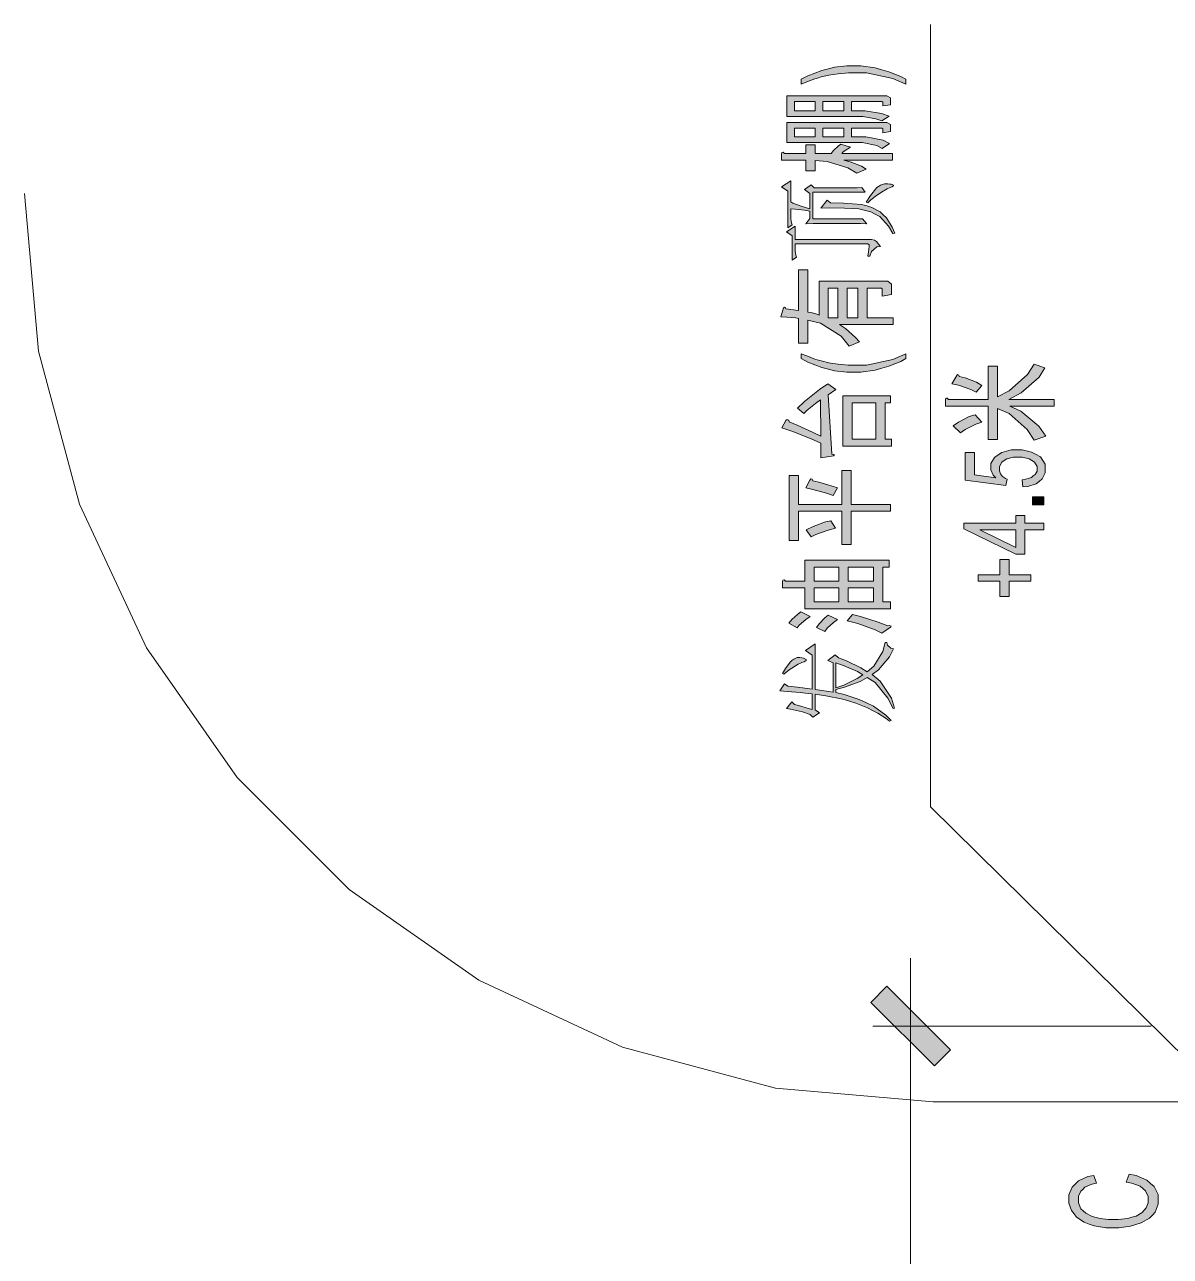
# Model space of a CAD drawing. Header units: millimetres. Extents: x 805 to 6044844, y 120 to 7887884.
# Drawn here: x 5960880 to 5968446, y 7865854 to 7873990 of the extents above; entities that cross this region are included whole.
import ezdxf

# ---------------------------------------------------------------- set-up
doc = ezdxf.new("R2010")
doc.units = ezdxf.units.MM

msp = doc.modelspace()

# ---------------------------------------------------------------- hatches: boundary and pattern name
h = msp.add_hatch(color=0)
h.dxf.hatch_style = 2
h.paths.add_polyline_path([(5966699.1, 7873628.6), (5966699.1, 7873595.9), (5966612.7, 7873633.5), (5966439.9, 7873671.6), (5966353.5, 7873671.6), (5966319.7, 7873671.6), (5966252.6, 7873665.7), (5966219.3, 7873660.3), (5966191.9, 7873656), (5966140.4, 7873644.2), (5966115.7, 7873636.7), (5966099.1, 7873631.8), (5966045.4, 7873611.5), (5966007.3, 7873595.9), (5966007.3, 7873628.6), (5966052.9, 7873652.2), (5966143.6, 7873687.1), (5966188.7, 7873698.4), (5966228.4, 7873708.1), (5966310, 7873717.7), (5966352.9, 7873717.7), (5966401.8, 7873717.7), (5966495.7, 7873704.8), (5966540.8, 7873692), (5966586.4, 7873678.5), (5966665.3, 7873646.9)])
h = msp.add_hatch(color=0)
h.paths.add_polyline_path([(5965913.4, 7873519.7), (5966550.4, 7873519.7), (5966574.6, 7873519.7), (5966598.7, 7873507.3), (5966598.7, 7873494.5), (5966598.7, 7873460.6), (5966547.2, 7873454.2), (5966547.2, 7873471.9), (5966547.2, 7873476.7), (5966540.8, 7873481), (5966534.3, 7873481), (5966341.1, 7873481), (5966341.1, 7873420.4), (5966373.3, 7873420.4), (5966429.7, 7873420.4), (5966537.6, 7873402.1), (5966589.1, 7873384.4), (5966540.8, 7873354.9), (5966502.1, 7873368.3), (5966415.2, 7873382.3), (5966366.9, 7873382.3), (5965913.4, 7873382.3)])
h.paths.add_polyline_path([(5966151.7, 7873481), (5966151.7, 7873420.4), (5966289.6, 7873420.4), (5966289.6, 7873481)])
h.paths.add_polyline_path([(5965964.9, 7873481), (5965964.9, 7873420.4), (5966100.2, 7873420.4), (5966100.2, 7873481)])
h = msp.add_hatch(color=0)
h.paths.add_polyline_path([(5965913.4, 7873343.6), (5966550.4, 7873343.6), (5966574.6, 7873343.6), (5966598.7, 7873329.2), (5966598.7, 7873314.7), (5966598.7, 7873283), (5966547.2, 7873276), (5966547.2, 7873296.4), (5966547.2, 7873301.3), (5966540.8, 7873305.5), (5966534.3, 7873305.5), (5966341.1, 7873305.5), (5966341.1, 7873249.2), (5966363.7, 7873249.2), (5966436.1, 7873249.2), (5966550.4, 7873226.7), (5966592.3, 7873204.1), (5966544, 7873172.4), (5966508.6, 7873191.8), (5966412, 7873211.1), (5966350.8, 7873211.1), (5965913.4, 7873211.1)])
h.paths.add_polyline_path([(5966151.7, 7873305.5), (5966151.7, 7873249.2), (5966289.6, 7873249.2), (5966289.6, 7873305.5)])
h.paths.add_polyline_path([(5965964.9, 7873305.5), (5965964.9, 7873249.2), (5966100.2, 7873249.2), (5966100.2, 7873305.5)])
h = msp.add_hatch(color=0)
h.dxf.hatch_style = 2
h.paths.add_polyline_path([(5965878, 7873093.6), (5965878, 7873136.5), (5965879.6, 7873145.6), (5965889.2, 7873146.7), (5965897.3, 7873138.6), (5966039, 7873138.6), (5966039, 7873195), (5966100.2, 7873195), (5966100.2, 7873138.6), (5966206.4, 7873138.6), (5966222, 7873158), (5966254.2, 7873188.5), (5966270.3, 7873199.8), (5966334.7, 7873179.4), (5966315.4, 7873169.2), (5966286.4, 7873148.8), (5966276.7, 7873138.6), (5966611.6, 7873138.6), (5966611.6, 7873093.6), (5966289.6, 7873093.6), (5966331.5, 7873083.9), (5966405.5, 7873054.4), (5966437.7, 7873035.1), (5966376.6, 7873008.2), (5966317, 7873044.2), (5966179.1, 7873086), (5966100.2, 7873091.4), (5966100.2, 7873023.8), (5966039, 7873023.8), (5966039, 7873093.6)])
h = msp.add_hatch(color=0)
h.dxf.hatch_style = 2
h.paths.add_polyline_path([(5966441.5, 7872674.9), (5966399.6, 7872676), (5966302, 7872677.1), (5966246.7, 7872677.1), (5966190.9, 7872677.1), (5966087.3, 7872676), (5966039, 7872674.9), (5966064.7, 7872708.8), (5966064.7, 7872758.1), (5966030.9, 7872764), (5965968.1, 7872771.5), (5965939.7, 7872774.2), (5965939.7, 7872722.2), (5965939.7, 7872707.7), (5965944.5, 7872680.3), (5965949.4, 7872668), (5965920.4, 7872648.1), (5965920.4, 7872889.1), (5965878, 7872918.1), (5965939.7, 7872958.8), (5965939.7, 7872819.3), (5965952.6, 7872810.2), (5966014.8, 7872787.6), (5966064.7, 7872774.2), (5966064.7, 7872875.1), (5966029.3, 7872900.4), (5966074.4, 7872931.5), (5966093.7, 7872911.6), (5966290.1, 7872911.6), (5966317.5, 7872911.6), (5966377.1, 7872912.7), (5966409.3, 7872913.8), (5966431.8, 7872882.1), (5966084.1, 7872882.1), (5966084.1, 7872706.6), (5966412.5, 7872706.6)])
h = msp.add_hatch(color=0)
h.dxf.hatch_style = 2
h.paths.add_polyline_path([(5966438.3, 7872816.6), (5966466.7, 7872860.6), (5966508, 7872913.2), (5966519.8, 7872921.3), (5966531.7, 7872929.9), (5966558.5, 7872938.5), (5966573, 7872938.5), (5966579.4, 7872938.5), (5966593.9, 7872936.8), (5966602, 7872935.2), (5966609.5, 7872933.6), (5966617.5, 7872930.4), (5966617.5, 7872926.1), (5966606.3, 7872918.1), (5966595.5, 7872913.8), (5966576.2, 7872904.6), (5966539.7, 7872884.2), (5966523.1, 7872873), (5966506.4, 7872861.7), (5966468.3, 7872831.7), (5966447.4, 7872812.3)])
h = msp.add_hatch(color=0)
h.dxf.hatch_style = 2
h.paths.add_polyline_path([(5966180.1, 7872830.6), (5966202.7, 7872812.3), (5966288, 7872811.3), (5966407.1, 7872801.1), (5966441, 7872791.9), (5966474.8, 7872782.8), (5966529.5, 7872753.8), (5966550.4, 7872733.4), (5966570.8, 7872713), (5966609.5, 7872652.4), (5966627.2, 7872611.6), (5966614.3, 7872609.5), (5966585.3, 7872658.3), (5966526.8, 7872722.2), (5966497.3, 7872737.7), (5966467.3, 7872753.8), (5966390, 7872772.1), (5966342.7, 7872775.3), (5966295, 7872778), (5966193, 7872779.6), (5966138.3, 7872778.5)])
h = msp.add_hatch(color=0)
h.dxf.hatch_style = 2
h.paths.add_polyline_path([(5966460.8, 7872460.8), (5966447.9, 7872460.8), (5966452.8, 7872489.3), (5966457.6, 7872523.6), (5966457.6, 7872529.5), (5966457.6, 7872535.9), (5966447.9, 7872541.8), (5966438.3, 7872541.8), (5965968.7, 7872541.8), (5965968.7, 7872508), (5965968.7, 7872493.5), (5965973.5, 7872466.7), (5965978.3, 7872454.4), (5965949.4, 7872434), (5965949.4, 7872593.9), (5965910.7, 7872620.7), (5965968.7, 7872659.4), (5965968.7, 7872571.4), (5966457.6, 7872571.4), (5966472.1, 7872571.4), (5966493, 7872567.1), (5966499.5, 7872562.2), (5966505.9, 7872557.9), (5966522, 7872538.6), (5966531.7, 7872524.1), (5966507.5, 7872522), (5966472.1, 7872490.3)])
h = msp.add_hatch(color=0)
h.paths.add_polyline_path([(5966325, 7871866.7), (5966271.9, 7871932.7), (5966135.6, 7872018.6), (5966051.9, 7872037.4), (5966051.9, 7871886.6), (5965990.7, 7871886.6), (5965990.7, 7872048.6), (5965971.4, 7872052.4), (5965913.4, 7872057.8), (5965874.8, 7872059.9), (5965890.9, 7872118.9), (5965897.3, 7872123.2), (5965905.3, 7872120), (5965907, 7872112), (5965990.7, 7872100.7), (5965990.7, 7872370.6), (5966051.9, 7872370.6), (5966051.9, 7872091.6), (5966074.4, 7872087.3), (5966111.4, 7872077.1), (5966125.9, 7872071.2), (5966125.9, 7872294.4), (5966553.7, 7872294.4), (5966579.4, 7872294.4), (5966605.2, 7872276.2), (5966605.2, 7872258.5), (5966605.2, 7872206.4), (5966544, 7872195.2), (5966544, 7872240.2), (5966544, 7872244.5), (5966537.6, 7872249.4), (5966531.1, 7872249.4), (5966444.2, 7872249.4), (5966444.2, 7872053.5), (5966614.8, 7872053.5), (5966614.8, 7872008.4), (5966260.6, 7872008.4), (5966300.9, 7871981.6), (5966366.9, 7871924.1), (5966392.7, 7871893.5)])
h.paths.add_polyline_path([(5966312.2, 7872053.5), (5966383, 7872053.5), (5966383, 7872249.4), (5966312.2, 7872249.4)])
h.paths.add_polyline_path([(5966251, 7872249.4), (5966187.1, 7872249.4), (5966187.1, 7872053.5), (5966251, 7872053.5)])
h = msp.add_hatch(color=0)
h.dxf.hatch_style = 2
h.paths.add_polyline_path([(5966699.1, 7871784.1), (5966665.3, 7871765.3), (5966586.4, 7871733.6), (5966540.8, 7871720.2), (5966495.7, 7871707.3), (5966401.8, 7871694.4), (5966352.9, 7871694.4), (5966310, 7871694.4), (5966228.4, 7871704.1), (5966188.7, 7871713.8), (5966143.6, 7871725), (5966052.9, 7871760.4), (5966007.3, 7871784.1), (5966007.3, 7871816.3), (5966044.9, 7871801.2), (5966098.6, 7871780.8), (5966114.7, 7871776), (5966139.3, 7871768.5), (5966190.9, 7871756.1), (5966218.2, 7871751.9), (5966251.5, 7871746.5), (5966319.1, 7871741.1), (5966353.5, 7871741.1), (5966439.9, 7871741.1), (5966612.7, 7871778.7), (5966699.1, 7871816.3)])
h = msp.add_hatch(color=0)
h.dxf.hatch_style = 2
h.paths.add_polyline_path([(5967678, 7871469.6), (5967385.5, 7871469.6), (5967458, 7871436.8), (5967577.1, 7871338.1), (5967623.8, 7871271.5), (5967546.5, 7871244.7), (5967501.4, 7871316.6), (5967380.7, 7871421.3), (5967305, 7871454), (5967305, 7871249), (5967243.8, 7871249), (5967243.8, 7871469.6), (5966961, 7871469.6), (5966961, 7871512.5), (5966962.6, 7871521.6), (5966972.3, 7871522.7), (5966980.3, 7871514.6), (5967243.8, 7871514.6), (5967243.8, 7871733.1), (5967305, 7871733.1), (5967305, 7871530.7), (5967382.3, 7871571), (5967503, 7871679.4), (5967546.5, 7871746.5), (5967617.4, 7871721.8), (5967580.3, 7871662.2), (5967461.2, 7871558.6), (5967379.1, 7871514.6), (5967678, 7871514.6)])
h = msp.add_hatch(color=0)
h.dxf.hatch_style = 2
h.paths.add_polyline_path([(5967163.3, 7871561.9), (5967127.9, 7871580.1), (5967047.4, 7871608), (5967002.9, 7871618.2), (5967035.1, 7871672.4), (5967041.5, 7871677.8), (5967049, 7871674.6), (5967050.6, 7871665.4), (5967090.9, 7871656.9), (5967166.5, 7871627.3), (5967202, 7871607)])
h = msp.add_hatch(color=0)
h.dxf.hatch_style = 2
h.paths.add_polyline_path([(5966238.1, 7871579.6), (5966187.1, 7871543.6), (5966209.6, 7871151.8), (5966222, 7871150.8), (5966228.4, 7871144.9), (5966222, 7871140.6), (5966138.8, 7871129.3), (5966138.8, 7871225.9), (5966074.4, 7871253.3), (5965945.6, 7871303.7), (5965881.2, 7871327.3), (5965907, 7871374.6), (5965915, 7871381.5), (5965926.3, 7871377.3), (5965929.5, 7871366), (5965982.6, 7871343.4), (5966087.3, 7871296.2), (5966138.8, 7871271), (5966135.6, 7871512), (5966101.8, 7871487.3), (5966047, 7871442.2), (5966026.1, 7871422.3), (5965984.2, 7871456.1), (5966029.3, 7871499.6), (5966129.1, 7871580.7), (5966183.9, 7871618.2)])
h = msp.add_hatch(color=0)
h.paths.add_polyline_path([(5966598.7, 7871492.1), (5966563.3, 7871492.1), (5966563.3, 7871251.1), (5966605.2, 7871251.1), (5966605.2, 7871206.1), (5966283.2, 7871206.1), (5966283.2, 7871537.2), (5966598.7, 7871537.2)])
h.paths.add_polyline_path([(5966502.1, 7871251.1), (5966502.1, 7871492.1), (5966344.4, 7871492.1), (5966344.4, 7871251.1)])
h = msp.add_hatch(color=0)
h.dxf.hatch_style = 2
h.paths.add_polyline_path([(5967012.5, 7871339.1), (5967046.3, 7871363.8), (5967118.2, 7871400.9), (5967156.9, 7871413.2), (5967202, 7871363.8), (5967161.7, 7871350.4), (5967090.9, 7871315.5), (5967060.3, 7871294.1)])
h = msp.add_hatch(color=0)
h.dxf.hatch_style = 2
h.paths.add_polyline_path([(5967472.5, 7870936.6), (5967466.5, 7870983.9), (5967491.2, 7870986.5), (5967528.8, 7870998.9), (5967541.1, 7871008.6), (5967554, 7871018.2), (5967566.4, 7871041.3), (5967566.4, 7871055.2), (5967566.4, 7871071.3), (5967548.7, 7871099.3), (5967531, 7871110.5), (5967513.2, 7871121.8), (5967466.5, 7871133.1), (5967437.6, 7871133.1), (5967409.7, 7871133.1), (5967365.7, 7871122.3), (5967349.6, 7871111.6), (5967333.5, 7871100.3), (5967317.9, 7871071.9), (5967317.9, 7871054.2), (5967317.9, 7871043.4), (5967324.9, 7871023.6), (5967331.8, 7871014.5), (5967338.8, 7871005.9), (5967357.6, 7870991.9), (5967368.9, 7870987.1), (5967360.8, 7870944.7), (5967090.3, 7870980.6), (5967090.3, 7871163.7), (5967152.1, 7871163.7), (5967152.1, 7871016.6), (5967293.7, 7870996.7), (5967277.1, 7871013.4), (5967260.5, 7871048.3), (5967260.5, 7871066.5), (5967260.5, 7871090.7), (5967284.6, 7871131.5), (5967308.8, 7871148.1), (5967332.4, 7871164.2), (5967394.1, 7871180.8), (5967431.7, 7871180.8), (5967467.6, 7871180.8), (5967529.3, 7871166.3), (5967555.6, 7871151.8), (5967587.8, 7871134.1), (5967619.5, 7871085.8), (5967619.5, 7871054.7), (5967619.5, 7871030), (5967599.6, 7870988.7), (5967579.3, 7870972.6), (5967559.4, 7870957), (5967505.7, 7870938.8)])
h = msp.add_hatch(color=0)
h.dxf.hatch_style = 2
h.paths.add_polyline_path([(5966337.9, 7870775.6), (5966337.9, 7870555.1), (5966276.7, 7870555.1), (5966276.7, 7870775.6), (5965990.7, 7870775.6), (5965990.7, 7870581.9), (5965929.5, 7870581.9), (5965929.5, 7871012.3), (5965990.7, 7871012.3), (5965990.7, 7870820.7), (5966276.7, 7870820.7), (5966276.7, 7871044), (5966337.9, 7871044), (5966337.9, 7870820.7), (5966598.7, 7870820.7), (5966598.7, 7870775.6)])
h = msp.add_hatch(color=0)
h.dxf.hatch_style = 2
h.paths.add_polyline_path([(5966219.3, 7870879.2), (5966175.8, 7870894.2), (5966085.7, 7870918.9), (5966039, 7870929.1), (5966064.7, 7870980.6), (5966071.2, 7870989.8), (5966080.8, 7870987.6), (5966084.1, 7870976.4), (5966124.3, 7870967.2), (5966206.4, 7870943.6), (5966247.7, 7870929.1)])
h = msp.add_hatch(color=0)
h.dxf.hatch_style = 2
h.paths.add_polyline_path([(5967610.9, 7870818.6), (5967536.9, 7870818.6), (5967536.9, 7870870.1), (5967610.9, 7870870.1)])
h = msp.add_hatch(color=0)
h.dxf.hatch_style = 2
h.paths.add_polyline_path([(5966042.2, 7870651.7), (5966087.3, 7870675.8), (5966167.8, 7870705.9), (5966203.2, 7870712.8), (5966234.9, 7870662.9), (5966185.5, 7870650.6), (5966105, 7870622.7), (5966074.4, 7870607.1)])
h = msp.add_hatch(color=0)
h.paths.add_polyline_path([(5967610.9, 7870651.7), (5967484.3, 7870651.7), (5967484.3, 7870491.2), (5967425.2, 7870491.2), (5967083.4, 7870659.7), (5967083.4, 7870696.7), (5967425.2, 7870696.7), (5967425.2, 7870746.7), (5967484.3, 7870746.7), (5967484.3, 7870696.7), (5967610.9, 7870696.7)])
h.paths.add_polyline_path([(5967425.2, 7870651.7), (5967187.5, 7870651.7), (5967425.2, 7870536.3)])
h = msp.add_hatch(color=0)
h.paths.add_polyline_path([(5966589.1, 7870406.4), (5966547.2, 7870406.4), (5966547.2, 7870176.7), (5966598.7, 7870176.7), (5966598.7, 7870131.6), (5966032.5, 7870131.6), (5966032.5, 7870269), (5965884.4, 7870269), (5965884.4, 7870311.9), (5965886, 7870321.1), (5965895.7, 7870322.1), (5965903.7, 7870314.1), (5966032.5, 7870314.1), (5966032.5, 7870451.5), (5966589.1, 7870451.5)])
h.paths.add_polyline_path([(5966318.6, 7870406.4), (5966318.6, 7870314.1), (5966486, 7870314.1), (5966486, 7870406.4)])
h.paths.add_polyline_path([(5966486, 7870269), (5966318.6, 7870269), (5966318.6, 7870176.7), (5966486, 7870176.7)])
h.paths.add_polyline_path([(5966257.4, 7870269), (5966093.7, 7870269), (5966093.7, 7870176.7), (5966257.4, 7870176.7)])
h.paths.add_polyline_path([(5966257.4, 7870406.4), (5966093.7, 7870406.4), (5966093.7, 7870314.1), (5966257.4, 7870314.1)])
h = msp.add_hatch(color=0)
h.dxf.hatch_style = 2
h.paths.add_polyline_path([(5967525.6, 7870313), (5967381.2, 7870313), (5967381.2, 7870212.7), (5967320.6, 7870212.7), (5967320.6, 7870313), (5967176.7, 7870313), (5967176.7, 7870355.9), (5967320.6, 7870355.9), (5967320.6, 7870456.3), (5967381.2, 7870456.3), (5967381.2, 7870355.9), (5967525.6, 7870355.9)])
h = msp.add_hatch(color=0)
h.dxf.hatch_style = 2
h.paths.add_polyline_path([(5966068, 7870080.1), (5966039, 7870060.8), (5965995.5, 7870023.7), (5965981, 7870005.5), (5965926.3, 7870037.2), (5965945.6, 7870059.7), (5965985.8, 7870096.7), (5966006.8, 7870111.2)])
h = msp.add_hatch(color=0)
h.dxf.hatch_style = 2
h.paths.add_polyline_path([(5966247.7, 7870059.7), (5966222, 7870041.5), (5966180.7, 7870002.3), (5966164.6, 7869980.8), (5966109.8, 7870007.6), (5966125.9, 7870031.3), (5966164.6, 7870072), (5966187.1, 7870088.7)])
h = msp.add_hatch(color=0)
h.dxf.hatch_style = 2
h.paths.add_polyline_path([(5966347.6, 7870093.5), (5966400.7, 7870080.1), (5966516.6, 7870042.5), (5966579.4, 7870018.9), (5966592.3, 7870020), (5966602, 7870015.7), (5966598.7, 7870010.3), (5966540.8, 7869969.5), (5966497.3, 7869992.1), (5966383, 7870033.9), (5966312.2, 7870052.7)])
h = msp.add_hatch(color=0)
h.paths.add_polyline_path([(5966080.8, 7869568.6), (5966055.1, 7869571.9), (5966000.9, 7869578.3), (5965973, 7869581), (5965944.5, 7869583.7), (5965892.5, 7869588), (5965868.3, 7869589), (5965897.3, 7869636.3), (5965919.8, 7869620.7), (5965984.2, 7869612.6), (5966064.7, 7869602.5), (5966080.8, 7869600.3), (5966080.8, 7869825.2), (5966035.8, 7869856.8), (5966100.2, 7869899.8), (5966100.2, 7869598.2), (5966130.8, 7869594.4), (5966189.8, 7869585.8), (5966218.8, 7869579.9), (5966218.8, 7869773.7), (5966183.3, 7869789.2), (5966231.6, 7869827.9), (5966254.2, 7869807.5), (5966307.3, 7869787.1), (5966402.3, 7869740.9), (5966444.2, 7869715.2), (5966487.6, 7869752.2), (5966547.2, 7869848.8), (5966563.3, 7869908.9), (5966573, 7869908.9), (5966577.8, 7869891.7), (5966600.3, 7869870.3), (5966618.1, 7869866), (5966590.7, 7869812.8), (5966519.8, 7869728.6), (5966476.4, 7869696.9), (5966529.5, 7869652.9), (5966603.6, 7869541.8), (5966624, 7869474.2), (5966614.8, 7869472), (5966581, 7869541.8), (5966495.7, 7869644.3), (5966444.2, 7869676.5), (5966397.5, 7869651.8), (5966294.4, 7869612.6), (5966238.1, 7869598.2), (5966238.1, 7869577.8), (5966291.2, 7869565.4), (5966392.1, 7869531.1), (5966439.3, 7869509.1), (5966486.6, 7869487.1), (5966568.1, 7869429.1), (5966602, 7869393.1), (5966592.3, 7869388.3), (5966569.8, 7869406.6), (5966513.4, 7869442), (5966479.6, 7869459.7), (5966445.8, 7869476.9), (5966369.6, 7869507.5), (5966326.6, 7869520.3), (5966284.2, 7869533.2), (5966171, 7869556.3), (5966100.2, 7869566.5), (5966100.2, 7869462.9), (5966129.1, 7869444.7), (5966084.1, 7869415.7), (5966068, 7869433.4), (5966016.4, 7869449.5), (5965937.5, 7869468.3), (5965910.2, 7869472), (5965945.6, 7869517.1), (5965964.9, 7869498.9), (5966005.2, 7869487.6), (5966063.1, 7869471), (5966080.8, 7869465.1)])
h.paths.add_polyline_path([(5966238.1, 7869609.4), (5966289.6, 7869627.1), (5966378.2, 7869670.1), (5966415.2, 7869694.8), (5966379.8, 7869716.2), (5966291.2, 7869755.4), (5966238.1, 7869773.7)])
h = msp.add_hatch(color=0)
h.dxf.hatch_style = 2
h.paths.add_polyline_path([(5965884.4, 7869703.9), (5965903.7, 7869736.6), (5965934.9, 7869779), (5965947.2, 7869789.2), (5965959, 7869799.4), (5965982.6, 7869809.6), (5965993.9, 7869809.6), (5965998.7, 7869809.6), (5966013.2, 7869806.9), (5966022.9, 7869804.2), (5966032.5, 7869801), (5966042.2, 7869796.2), (5966042.2, 7869794), (5966042.2, 7869790.3), (5966027.7, 7869781.7), (5966013.2, 7869775.8), (5965989.1, 7869765.6), (5965929.5, 7869727.5), (5965894.1, 7869699.1)])
h = msp.add_hatch(color=0)
h.dxf.hatch_style = 2
h.paths.add_polyline_path([(5966993.7, 7867217.4), (5966888, 7867111.2), (5966467.8, 7867531.4), (5966574.1, 7867637.7)])
h = msp.add_hatch(color=0)
h.dxf.hatch_style = 2
h.paths.add_polyline_path([(5968155.1, 7866343.2), (5968174.4, 7866395.8), (5968220.6, 7866387.2), (5968291.4, 7866357.7), (5968316.1, 7866335.7), (5968340.3, 7866314.2), (5968365, 7866261.6), (5968365, 7866230.5), (5968365, 7866198.3), (5968346.2, 7866146.2), (5968327.4, 7866125.8), (5968308.6, 7866105.4), (5968254.4, 7866074.9), (5968218.4, 7866064.7), (5968183, 7866053.9), (5968106.8, 7866043.2), (5968066, 7866043.2), (5968021.5, 7866043.2), (5967943.7, 7866055), (5967910.4, 7866067.3), (5967877.6, 7866079.1), (5967827.2, 7866113), (5967810, 7866135), (5967792.9, 7866157), (5967775.7, 7866205.3), (5967775.7, 7866231.6), (5967775.7, 7866261.1), (5967797.1, 7866311.5), (5967819.1, 7866331.9), (5967840.6, 7866352.3), (5967901.8, 7866380.8), (5967941.5, 7866388.8), (5967958.7, 7866336.8), (5967927.6, 7866329.8), (5967882.5, 7866309.9), (5967868.5, 7866296.5), (5967854, 7866283.6), (5967840.1, 7866250.3), (5967840.1, 7866230.5), (5967840.1, 7866207.4), (5967855.6, 7866168.8), (5967871.2, 7866153.7), (5967887.3, 7866138.2), (5967929.2, 7866116.2), (5967956, 7866110.3), (5967982.3, 7866103.8), (5968037, 7866097.4), (5968065.5, 7866097.4), (5968102, 7866097.4), (5968165.3, 7866104.9), (5968192.7, 7866112.4), (5968219.5, 7866119.9), (5968260.3, 7866143), (5968273.7, 7866158.6), (5968287.1, 7866174.1), (5968300.6, 7866207.9), (5968300.6, 7866226.2), (5968300.6, 7866248.2), (5968282.3, 7866285.8), (5968264.1, 7866301.3), (5968245.8, 7866316.9), (5968191.1, 7866337.3)])

# ---------------------------------------------------------------- linework, layer by layer
at = {"color": 0, "lineweight": 0}
for points in [[(5966862.8, 7868823.7), (5966862.8, 7873989.8)], [(5960879.9, 7872874.1), (5960971.1, 7871832.4), (5961242.1, 7870821.8), (5961683.8, 7869874), (5962283.8, 7869017.5), (5963023.4, 7868277.9), (5963879.9, 7867678.5), (5964827.7, 7867236.2), (5965837.7, 7866965.7), (5966879.4, 7866874.5)], [(5966862.8, 7868823.7), (5969802.7, 7865924)], [(5966730.8, 7866924.4), (5966730.8, 7867824.4)], [(5968320.4, 7867374.2), (5966480.7, 7867374.2)], [(5966730.8, 7857378.5), (5966730.8, 7867371.5)], [(5966879.4, 7866874.5), (5977742.9, 7866874.5)]]:
    msp.add_lwpolyline(points, dxfattribs=at)
for points in [[(5966699.1, 7873628.6), (5966699.1, 7873595.9), (5966612.7, 7873633.5), (5966439.9, 7873671.6), (5966353.5, 7873671.6), (5966319.7, 7873671.6), (5966252.6, 7873665.7), (5966219.3, 7873660.3), (5966191.9, 7873656), (5966140.4, 7873644.2), (5966115.7, 7873636.7), (5966099.1, 7873631.8), (5966045.4, 7873611.5), (5966007.3, 7873595.9), (5966007.3, 7873628.6), (5966052.9, 7873652.2), (5966143.6, 7873687.1), (5966188.7, 7873698.4), (5966228.4, 7873708.1), (5966310, 7873717.7), (5966352.9, 7873717.7), (5966401.8, 7873717.7), (5966495.7, 7873704.8), (5966540.8, 7873692), (5966586.4, 7873678.5), (5966665.3, 7873646.9)], [(5965913.4, 7873519.7), (5966550.4, 7873519.7), (5966574.6, 7873519.7), (5966598.7, 7873507.3), (5966598.7, 7873494.5), (5966598.7, 7873460.6), (5966547.2, 7873454.2), (5966547.2, 7873471.9), (5966547.2, 7873476.7), (5966540.8, 7873481), (5966534.3, 7873481), (5966341.1, 7873481), (5966341.1, 7873420.4), (5966373.3, 7873420.4), (5966429.7, 7873420.4), (5966537.6, 7873402.1), (5966589.1, 7873384.4), (5966540.8, 7873354.9), (5966502.1, 7873368.3), (5966415.2, 7873382.3), (5966366.9, 7873382.3), (5965913.4, 7873382.3)], [(5965964.9, 7873481), (5965964.9, 7873420.4), (5966100.2, 7873420.4), (5966100.2, 7873481)], [(5966151.7, 7873481), (5966151.7, 7873420.4), (5966289.6, 7873420.4), (5966289.6, 7873481)], [(5965913.4, 7873343.6), (5966550.4, 7873343.6), (5966574.6, 7873343.6), (5966598.7, 7873329.2), (5966598.7, 7873314.7), (5966598.7, 7873283), (5966547.2, 7873276), (5966547.2, 7873296.4), (5966547.2, 7873301.3), (5966540.8, 7873305.5), (5966534.3, 7873305.5), (5966341.1, 7873305.5), (5966341.1, 7873249.2), (5966363.7, 7873249.2), (5966436.1, 7873249.2), (5966550.4, 7873226.7), (5966592.3, 7873204.1), (5966544, 7873172.4), (5966508.6, 7873191.8), (5966412, 7873211.1), (5966350.8, 7873211.1), (5965913.4, 7873211.1)], [(5965964.9, 7873305.5), (5965964.9, 7873249.2), (5966100.2, 7873249.2), (5966100.2, 7873305.5)], [(5966151.7, 7873305.5), (5966151.7, 7873249.2), (5966289.6, 7873249.2), (5966289.6, 7873305.5)], [(5965878, 7873093.6), (5965878, 7873136.5), (5965879.6, 7873145.6), (5965889.2, 7873146.7), (5965897.3, 7873138.6), (5966039, 7873138.6), (5966039, 7873195), (5966100.2, 7873195), (5966100.2, 7873138.6), (5966206.4, 7873138.6), (5966222, 7873158), (5966254.2, 7873188.5), (5966270.3, 7873199.8), (5966334.7, 7873179.4), (5966315.4, 7873169.2), (5966286.4, 7873148.8), (5966276.7, 7873138.6), (5966611.6, 7873138.6), (5966611.6, 7873093.6), (5966289.6, 7873093.6), (5966331.5, 7873083.9), (5966405.5, 7873054.4), (5966437.7, 7873035.1), (5966376.6, 7873008.2), (5966317, 7873044.2), (5966179.1, 7873086), (5966100.2, 7873091.4), (5966100.2, 7873023.8), (5966039, 7873023.8), (5966039, 7873093.6)], [(5966441.5, 7872674.9), (5966399.6, 7872676), (5966302, 7872677.1), (5966246.7, 7872677.1), (5966190.9, 7872677.1), (5966087.3, 7872676), (5966039, 7872674.9), (5966064.7, 7872708.8), (5966064.7, 7872758.1), (5966030.9, 7872764), (5965968.1, 7872771.5), (5965939.7, 7872774.2), (5965939.7, 7872722.2), (5965939.7, 7872707.7), (5965944.5, 7872680.3), (5965949.4, 7872668), (5965920.4, 7872648.1), (5965920.4, 7872889.1), (5965878, 7872918.1), (5965939.7, 7872958.8), (5965939.7, 7872819.3), (5965952.6, 7872810.2), (5966014.8, 7872787.6), (5966064.7, 7872774.2), (5966064.7, 7872875.1), (5966029.3, 7872900.4), (5966074.4, 7872931.5), (5966093.7, 7872911.6), (5966290.1, 7872911.6), (5966317.5, 7872911.6), (5966377.1, 7872912.7), (5966409.3, 7872913.8), (5966431.8, 7872882.1), (5966084.1, 7872882.1), (5966084.1, 7872706.6), (5966412.5, 7872706.6)], [(5966438.3, 7872816.6), (5966466.7, 7872860.6), (5966508, 7872913.2), (5966519.8, 7872921.3), (5966531.7, 7872929.9), (5966558.5, 7872938.5), (5966573, 7872938.5), (5966579.4, 7872938.5), (5966593.9, 7872936.8), (5966602, 7872935.2), (5966609.5, 7872933.6), (5966617.5, 7872930.4), (5966617.5, 7872926.1), (5966606.3, 7872918.1), (5966595.5, 7872913.8), (5966576.2, 7872904.6), (5966539.7, 7872884.2), (5966523.1, 7872873), (5966506.4, 7872861.7), (5966468.3, 7872831.7), (5966447.4, 7872812.3)], [(5966180.1, 7872830.6), (5966202.7, 7872812.3), (5966288, 7872811.3), (5966407.1, 7872801.1), (5966441, 7872791.9), (5966474.8, 7872782.8), (5966529.5, 7872753.8), (5966550.4, 7872733.4), (5966570.8, 7872713), (5966609.5, 7872652.4), (5966627.2, 7872611.6), (5966614.3, 7872609.5), (5966585.3, 7872658.3), (5966526.8, 7872722.2), (5966497.3, 7872737.7), (5966467.3, 7872753.8), (5966390, 7872772.1), (5966342.7, 7872775.3), (5966295, 7872778), (5966193, 7872779.6), (5966138.3, 7872778.5)], [(5966460.8, 7872460.8), (5966447.9, 7872460.8), (5966452.8, 7872489.3), (5966457.6, 7872523.6), (5966457.6, 7872529.5), (5966457.6, 7872535.9), (5966447.9, 7872541.8), (5966438.3, 7872541.8), (5965968.7, 7872541.8), (5965968.7, 7872508), (5965968.7, 7872493.5), (5965973.5, 7872466.7), (5965978.3, 7872454.4), (5965949.4, 7872434), (5965949.4, 7872593.9), (5965910.7, 7872620.7), (5965968.7, 7872659.4), (5965968.7, 7872571.4), (5966457.6, 7872571.4), (5966472.1, 7872571.4), (5966493, 7872567.1), (5966499.5, 7872562.2), (5966505.9, 7872557.9), (5966522, 7872538.6), (5966531.7, 7872524.1), (5966507.5, 7872522), (5966472.1, 7872490.3)], [(5966325, 7871866.7), (5966271.9, 7871932.7), (5966135.6, 7872018.6), (5966051.9, 7872037.4), (5966051.9, 7871886.6), (5965990.7, 7871886.6), (5965990.7, 7872048.6), (5965971.4, 7872052.4), (5965913.4, 7872057.8), (5965874.8, 7872059.9), (5965890.9, 7872118.9), (5965897.3, 7872123.2), (5965905.3, 7872120), (5965907, 7872112), (5965990.7, 7872100.7), (5965990.7, 7872370.6), (5966051.9, 7872370.6), (5966051.9, 7872091.6), (5966074.4, 7872087.3), (5966111.4, 7872077.1), (5966125.9, 7872071.2), (5966125.9, 7872294.4), (5966553.7, 7872294.4), (5966579.4, 7872294.4), (5966605.2, 7872276.2), (5966605.2, 7872258.5), (5966605.2, 7872206.4), (5966544, 7872195.2), (5966544, 7872240.2), (5966544, 7872244.5), (5966537.6, 7872249.4), (5966531.1, 7872249.4), (5966444.2, 7872249.4), (5966444.2, 7872053.5), (5966614.8, 7872053.5), (5966614.8, 7872008.4), (5966260.6, 7872008.4), (5966300.9, 7871981.6), (5966366.9, 7871924.1), (5966392.7, 7871893.5)], [(5966251, 7872249.4), (5966187.1, 7872249.4), (5966187.1, 7872053.5), (5966251, 7872053.5)], [(5966312.2, 7872053.5), (5966383, 7872053.5), (5966383, 7872249.4), (5966312.2, 7872249.4)], [(5966699.1, 7871784.1), (5966665.3, 7871765.3), (5966586.4, 7871733.6), (5966540.8, 7871720.2), (5966495.7, 7871707.3), (5966401.8, 7871694.4), (5966352.9, 7871694.4), (5966310, 7871694.4), (5966228.4, 7871704.1), (5966188.7, 7871713.8), (5966143.6, 7871725), (5966052.9, 7871760.4), (5966007.3, 7871784.1), (5966007.3, 7871816.3), (5966044.9, 7871801.2), (5966098.6, 7871780.8), (5966114.7, 7871776), (5966139.3, 7871768.5), (5966190.9, 7871756.1), (5966218.2, 7871751.9), (5966251.5, 7871746.5), (5966319.1, 7871741.1), (5966353.5, 7871741.1), (5966439.9, 7871741.1), (5966612.7, 7871778.7), (5966699.1, 7871816.3)], [(5967678, 7871469.6), (5967385.5, 7871469.6), (5967458, 7871436.8), (5967577.1, 7871338.1), (5967623.8, 7871271.5), (5967546.5, 7871244.7), (5967501.4, 7871316.6), (5967380.7, 7871421.3), (5967305, 7871454), (5967305, 7871249), (5967243.8, 7871249), (5967243.8, 7871469.6), (5966961, 7871469.6), (5966961, 7871512.5), (5966962.6, 7871521.6), (5966972.3, 7871522.7), (5966980.3, 7871514.6), (5967243.8, 7871514.6), (5967243.8, 7871733.1), (5967305, 7871733.1), (5967305, 7871530.7), (5967382.3, 7871571), (5967503, 7871679.4), (5967546.5, 7871746.5), (5967617.4, 7871721.8), (5967580.3, 7871662.2), (5967461.2, 7871558.6), (5967379.1, 7871514.6), (5967678, 7871514.6)], [(5967163.3, 7871561.9), (5967127.9, 7871580.1), (5967047.4, 7871608), (5967002.9, 7871618.2), (5967035.1, 7871672.4), (5967041.5, 7871677.8), (5967049, 7871674.6), (5967050.6, 7871665.4), (5967090.9, 7871656.9), (5967166.5, 7871627.3), (5967202, 7871607)], [(5966238.1, 7871579.6), (5966187.1, 7871543.6), (5966209.6, 7871151.8), (5966222, 7871150.8), (5966228.4, 7871144.9), (5966222, 7871140.6), (5966138.8, 7871129.3), (5966138.8, 7871225.9), (5966074.4, 7871253.3), (5965945.6, 7871303.7), (5965881.2, 7871327.3), (5965907, 7871374.6), (5965915, 7871381.5), (5965926.3, 7871377.3), (5965929.5, 7871366), (5965982.6, 7871343.4), (5966087.3, 7871296.2), (5966138.8, 7871271), (5966135.6, 7871512), (5966101.8, 7871487.3), (5966047, 7871442.2), (5966026.1, 7871422.3), (5965984.2, 7871456.1), (5966029.3, 7871499.6), (5966129.1, 7871580.7), (5966183.9, 7871618.2)], [(5966598.7, 7871492.1), (5966563.3, 7871492.1), (5966563.3, 7871251.1), (5966605.2, 7871251.1), (5966605.2, 7871206.1), (5966283.2, 7871206.1), (5966283.2, 7871537.2), (5966598.7, 7871537.2)], [(5966502.1, 7871251.1), (5966502.1, 7871492.1), (5966344.4, 7871492.1), (5966344.4, 7871251.1)], [(5967012.5, 7871339.1), (5967046.3, 7871363.8), (5967118.2, 7871400.9), (5967156.9, 7871413.2), (5967202, 7871363.8), (5967161.7, 7871350.4), (5967090.9, 7871315.5), (5967060.3, 7871294.1)], [(5967472.5, 7870936.6), (5967466.5, 7870983.9), (5967491.2, 7870986.5), (5967528.8, 7870998.9), (5967541.1, 7871008.6), (5967554, 7871018.2), (5967566.4, 7871041.3), (5967566.4, 7871055.2), (5967566.4, 7871071.3), (5967548.7, 7871099.3), (5967531, 7871110.5), (5967513.2, 7871121.8), (5967466.5, 7871133.1), (5967437.6, 7871133.1), (5967409.7, 7871133.1), (5967365.7, 7871122.3), (5967349.6, 7871111.6), (5967333.5, 7871100.3), (5967317.9, 7871071.9), (5967317.9, 7871054.2), (5967317.9, 7871043.4), (5967324.9, 7871023.6), (5967331.8, 7871014.5), (5967338.8, 7871005.9), (5967357.6, 7870991.9), (5967368.9, 7870987.1), (5967360.8, 7870944.7), (5967090.3, 7870980.6), (5967090.3, 7871163.7), (5967152.1, 7871163.7), (5967152.1, 7871016.6), (5967293.7, 7870996.7), (5967277.1, 7871013.4), (5967260.5, 7871048.3), (5967260.5, 7871066.5), (5967260.5, 7871090.7), (5967284.6, 7871131.5), (5967308.8, 7871148.1), (5967332.4, 7871164.2), (5967394.1, 7871180.8), (5967431.7, 7871180.8), (5967467.6, 7871180.8), (5967529.3, 7871166.3), (5967555.6, 7871151.8), (5967587.8, 7871134.1), (5967619.5, 7871085.8), (5967619.5, 7871054.7), (5967619.5, 7871030), (5967599.6, 7870988.7), (5967579.3, 7870972.6), (5967559.4, 7870957), (5967505.7, 7870938.8)], [(5966337.9, 7870775.6), (5966337.9, 7870555.1), (5966276.7, 7870555.1), (5966276.7, 7870775.6), (5965990.7, 7870775.6), (5965990.7, 7870581.9), (5965929.5, 7870581.9), (5965929.5, 7871012.3), (5965990.7, 7871012.3), (5965990.7, 7870820.7), (5966276.7, 7870820.7), (5966276.7, 7871044), (5966337.9, 7871044), (5966337.9, 7870820.7), (5966598.7, 7870820.7), (5966598.7, 7870775.6)], [(5966219.3, 7870879.2), (5966175.8, 7870894.2), (5966085.7, 7870918.9), (5966039, 7870929.1), (5966064.7, 7870980.6), (5966071.2, 7870989.8), (5966080.8, 7870987.6), (5966084.1, 7870976.4), (5966124.3, 7870967.2), (5966206.4, 7870943.6), (5966247.7, 7870929.1)], [(5967610.9, 7870818.6), (5967536.9, 7870818.6), (5967536.9, 7870870.1), (5967610.9, 7870870.1)], [(5966042.2, 7870651.7), (5966087.3, 7870675.8), (5966167.8, 7870705.9), (5966203.2, 7870712.8), (5966234.9, 7870662.9), (5966185.5, 7870650.6), (5966105, 7870622.7), (5966074.4, 7870607.1)], [(5967610.9, 7870651.7), (5967484.3, 7870651.7), (5967484.3, 7870491.2), (5967425.2, 7870491.2), (5967083.4, 7870659.7), (5967083.4, 7870696.7), (5967425.2, 7870696.7), (5967425.2, 7870746.7), (5967484.3, 7870746.7), (5967484.3, 7870696.7), (5967610.9, 7870696.7)], [(5967425.2, 7870651.7), (5967187.5, 7870651.7), (5967425.2, 7870536.3)], [(5966589.1, 7870406.4), (5966547.2, 7870406.4), (5966547.2, 7870176.7), (5966598.7, 7870176.7), (5966598.7, 7870131.6), (5966032.5, 7870131.6), (5966032.5, 7870269), (5965884.4, 7870269), (5965884.4, 7870311.9), (5965886, 7870321.1), (5965895.7, 7870322.1), (5965903.7, 7870314.1), (5966032.5, 7870314.1), (5966032.5, 7870451.5), (5966589.1, 7870451.5)], [(5967525.6, 7870313), (5967381.2, 7870313), (5967381.2, 7870212.7), (5967320.6, 7870212.7), (5967320.6, 7870313), (5967176.7, 7870313), (5967176.7, 7870355.9), (5967320.6, 7870355.9), (5967320.6, 7870456.3), (5967381.2, 7870456.3), (5967381.2, 7870355.9), (5967525.6, 7870355.9)], [(5966257.4, 7870406.4), (5966093.7, 7870406.4), (5966093.7, 7870314.1), (5966257.4, 7870314.1)], [(5966318.6, 7870406.4), (5966318.6, 7870314.1), (5966486, 7870314.1), (5966486, 7870406.4)], [(5966257.4, 7870269), (5966093.7, 7870269), (5966093.7, 7870176.7), (5966257.4, 7870176.7)], [(5966486, 7870269), (5966318.6, 7870269), (5966318.6, 7870176.7), (5966486, 7870176.7)], [(5966068, 7870080.1), (5966039, 7870060.8), (5965995.5, 7870023.7), (5965981, 7870005.5), (5965926.3, 7870037.2), (5965945.6, 7870059.7), (5965985.8, 7870096.7), (5966006.8, 7870111.2)], [(5966247.7, 7870059.7), (5966222, 7870041.5), (5966180.7, 7870002.3), (5966164.6, 7869980.8), (5966109.8, 7870007.6), (5966125.9, 7870031.3), (5966164.6, 7870072), (5966187.1, 7870088.7)], [(5966347.6, 7870093.5), (5966400.7, 7870080.1), (5966516.6, 7870042.5), (5966579.4, 7870018.9), (5966592.3, 7870020), (5966602, 7870015.7), (5966598.7, 7870010.3), (5966540.8, 7869969.5), (5966497.3, 7869992.1), (5966383, 7870033.9), (5966312.2, 7870052.7)], [(5966080.8, 7869568.6), (5966055.1, 7869571.9), (5966000.9, 7869578.3), (5965973, 7869581), (5965944.5, 7869583.7), (5965892.5, 7869588), (5965868.3, 7869589), (5965897.3, 7869636.3), (5965919.8, 7869620.7), (5965984.2, 7869612.6), (5966064.7, 7869602.5), (5966080.8, 7869600.3), (5966080.8, 7869825.2), (5966035.8, 7869856.8), (5966100.2, 7869899.8), (5966100.2, 7869598.2), (5966130.8, 7869594.4), (5966189.8, 7869585.8), (5966218.8, 7869579.9), (5966218.8, 7869773.7), (5966183.3, 7869789.2), (5966231.6, 7869827.9), (5966254.2, 7869807.5), (5966307.3, 7869787.1), (5966402.3, 7869740.9), (5966444.2, 7869715.2), (5966487.6, 7869752.2), (5966547.2, 7869848.8), (5966563.3, 7869908.9), (5966573, 7869908.9), (5966577.8, 7869891.7), (5966600.3, 7869870.3), (5966618.1, 7869866), (5966590.7, 7869812.8), (5966519.8, 7869728.6), (5966476.4, 7869696.9), (5966529.5, 7869652.9), (5966603.6, 7869541.8), (5966624, 7869474.2), (5966614.8, 7869472), (5966581, 7869541.8), (5966495.7, 7869644.3), (5966444.2, 7869676.5), (5966397.5, 7869651.8), (5966294.4, 7869612.6), (5966238.1, 7869598.2), (5966238.1, 7869577.8), (5966291.2, 7869565.4), (5966392.1, 7869531.1), (5966439.3, 7869509.1), (5966486.6, 7869487.1), (5966568.1, 7869429.1), (5966602, 7869393.1), (5966592.3, 7869388.3), (5966569.8, 7869406.6), (5966513.4, 7869442), (5966479.6, 7869459.7), (5966445.8, 7869476.9), (5966369.6, 7869507.5), (5966326.6, 7869520.3), (5966284.2, 7869533.2), (5966171, 7869556.3), (5966100.2, 7869566.5), (5966100.2, 7869462.9), (5966129.1, 7869444.7), (5966084.1, 7869415.7), (5966068, 7869433.4), (5966016.4, 7869449.5), (5965937.5, 7869468.3), (5965910.2, 7869472), (5965945.6, 7869517.1), (5965964.9, 7869498.9), (5966005.2, 7869487.6), (5966063.1, 7869471), (5966080.8, 7869465.1)], [(5965884.4, 7869703.9), (5965903.7, 7869736.6), (5965934.9, 7869779), (5965947.2, 7869789.2), (5965959, 7869799.4), (5965982.6, 7869809.6), (5965993.9, 7869809.6), (5965998.7, 7869809.6), (5966013.2, 7869806.9), (5966022.9, 7869804.2), (5966032.5, 7869801), (5966042.2, 7869796.2), (5966042.2, 7869794), (5966042.2, 7869790.3), (5966027.7, 7869781.7), (5966013.2, 7869775.8), (5965989.1, 7869765.6), (5965929.5, 7869727.5), (5965894.1, 7869699.1)], [(5966238.1, 7869609.4), (5966289.6, 7869627.1), (5966378.2, 7869670.1), (5966415.2, 7869694.8), (5966379.8, 7869716.2), (5966291.2, 7869755.4), (5966238.1, 7869773.7)], [(5966993.7, 7867217.4), (5966888, 7867111.2), (5966467.8, 7867531.4), (5966574.1, 7867637.7)], [(5968155.1, 7866343.2), (5968174.4, 7866395.8), (5968220.6, 7866387.2), (5968291.4, 7866357.7), (5968316.1, 7866335.7), (5968340.3, 7866314.2), (5968365, 7866261.6), (5968365, 7866230.5), (5968365, 7866198.3), (5968346.2, 7866146.2), (5968327.4, 7866125.8), (5968308.6, 7866105.4), (5968254.4, 7866074.9), (5968218.4, 7866064.7), (5968183, 7866053.9), (5968106.8, 7866043.2), (5968066, 7866043.2), (5968021.5, 7866043.2), (5967943.7, 7866055), (5967910.4, 7866067.3), (5967877.6, 7866079.1), (5967827.2, 7866113), (5967810, 7866135), (5967792.9, 7866157), (5967775.7, 7866205.3), (5967775.7, 7866231.6), (5967775.7, 7866261.1), (5967797.1, 7866311.5), (5967819.1, 7866331.9), (5967840.6, 7866352.3), (5967901.8, 7866380.8), (5967941.5, 7866388.8), (5967958.7, 7866336.8), (5967927.6, 7866329.8), (5967882.5, 7866309.9), (5967868.5, 7866296.5), (5967854, 7866283.6), (5967840.1, 7866250.3), (5967840.1, 7866230.5), (5967840.1, 7866207.4), (5967855.6, 7866168.8), (5967871.2, 7866153.7), (5967887.3, 7866138.2), (5967929.2, 7866116.2), (5967956, 7866110.3), (5967982.3, 7866103.8), (5968037, 7866097.4), (5968065.5, 7866097.4), (5968102, 7866097.4), (5968165.3, 7866104.9), (5968192.7, 7866112.4), (5968219.5, 7866119.9), (5968260.3, 7866143), (5968273.7, 7866158.6), (5968287.1, 7866174.1), (5968300.6, 7866207.9), (5968300.6, 7866226.2), (5968300.6, 7866248.2), (5968282.3, 7866285.8), (5968264.1, 7866301.3), (5968245.8, 7866316.9), (5968191.1, 7866337.3)]]:
    msp.add_lwpolyline(points, close=True, dxfattribs=at)

doc.saveas('drawing.dxf')
